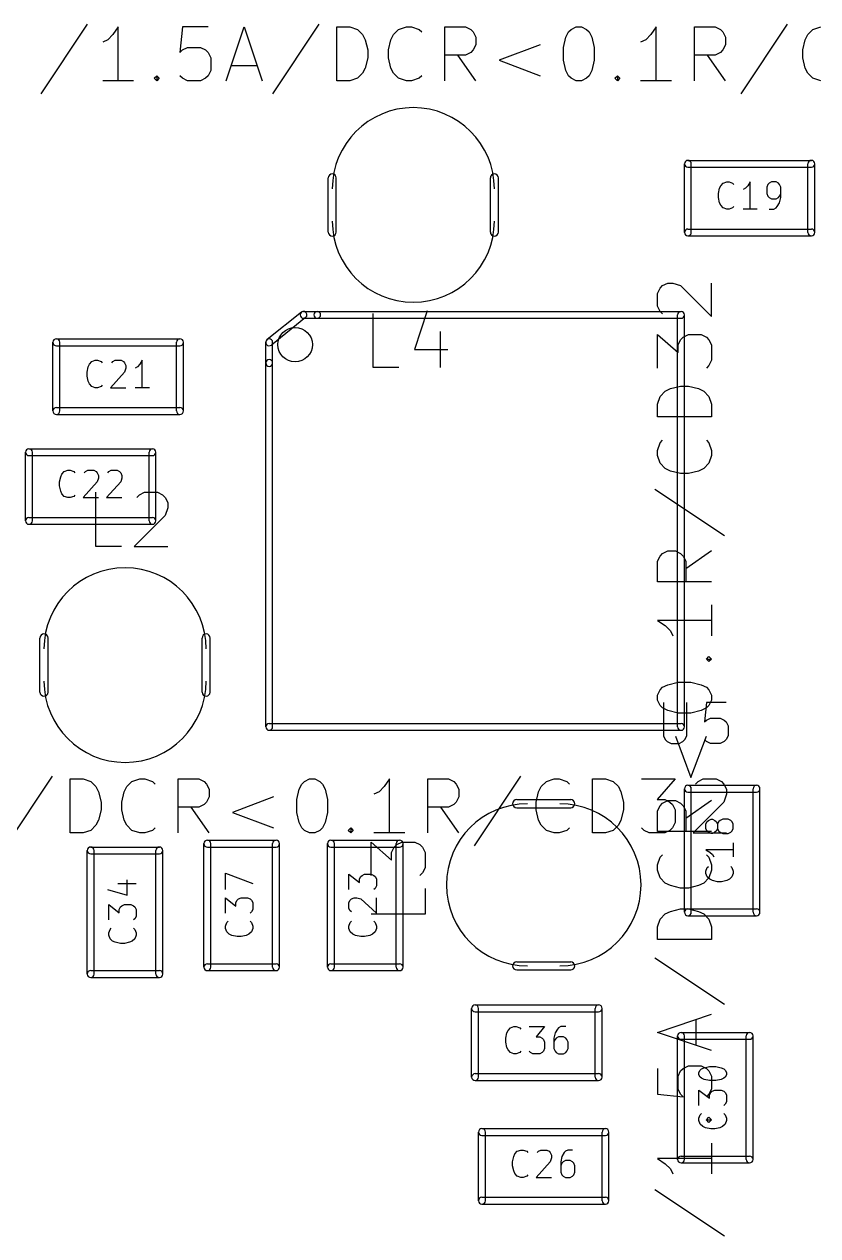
# Model space of a CAD drawing. Extents: x 51.7 to 137.6, y -122.1 to -55.4.
# Drawn here: x 69.13 to 83.81, y -96.91 to -74.51 of the extents above; entities that cross this region are included whole.
import ezdxf

# ---------------------------------------------------------------- set-up
doc = ezdxf.new("R2010")
doc.units = 0
doc.header["$MEASUREMENT"] = 0
doc.layers.add('BLACK', color=250, linetype='CONTINUOUS')

msp = doc.modelspace()

# ---------------------------------------------------------------- linework, layer by layer
at = {"layer": 'BLACK'}
for p, q in [((70.2937, -74.5081), (69.4365, -75.7939)), ((70.8651, -74.5558), (70.7699, -74.6986)), ((70.8651, -75.5558), (70.8651, -74.5558)), ((72.0556, -74.5558), (72.008, -75.032)), ((72.5318, -74.5558), (72.0556, -74.5558)), ((72.8651, -75.5558), (73.1984, -74.5558)), ((73.1984, -74.5558), (73.5318, -75.5558)), ((74.5794, -74.5081), (73.7222, -75.7939)), ((74.9127, -75.5558), (74.9127, -74.5558)), ((74.9127, -74.5558), (75.1508, -74.5558)), ((75.1508, -74.5558), (75.2937, -74.6034)), ((75.2937, -74.6034), (75.3889, -74.6986)), ((75.9603, -74.6986), (76.0556, -74.6034)), ((76.0556, -74.6034), (76.1984, -74.5558)), ((76.1984, -74.5558), (76.2937, -74.5558)), ((76.2937, -74.5558), (76.4365, -74.6034)), ((76.4365, -74.6034), (76.4841, -74.651)), ((76.9127, -75.5558), (76.9127, -74.5558)), ((76.9127, -74.5558), (77.2937, -74.5558)), ((77.2937, -74.5558), (77.3889, -74.6034)), ((77.3889, -74.6034), (77.4365, -74.651)), ((79.1984, -74.651), (79.246, -74.6034)), ((79.246, -74.6034), (79.3413, -74.5558)), ((79.3413, -74.5558), (79.4365, -74.5558)), ((79.4365, -74.5558), (79.5318, -74.6034)), ((79.5318, -74.6034), (79.5794, -74.651)), ((80.8175, -74.5558), (80.7222, -74.6986)), ((80.8175, -75.5558), (80.8175, -74.5558)), ((81.5318, -75.5558), (81.5318, -74.5558)), ((81.5318, -74.5558), (81.9127, -74.5558)), ((81.9127, -74.5558), (82.008, -74.6034)), ((82.008, -74.6034), (82.0556, -74.651)), ((83.246, -74.5081), (82.3889, -75.7939)), ((83.627, -74.6986), (83.7222, -74.6034)), ((83.7222, -74.6034), (83.8651, -74.5558)), ((70.6746, -74.7939), (70.5794, -74.8415)), ((70.7699, -74.6986), (70.6746, -74.7939)), ((75.3889, -74.6986), (75.4365, -74.7939)), ((75.4365, -74.7939), (75.4841, -74.9843)), ((75.8651, -74.9843), (75.9127, -74.7939)), ((75.9127, -74.7939), (75.9603, -74.6986)), ((77.4365, -74.651), (77.4841, -74.7462)), ((77.4841, -74.7462), (77.4841, -74.8891)), ((79.1032, -74.9367), (79.1508, -74.7462)), ((79.1508, -74.7462), (79.1984, -74.651)), ((79.5794, -74.651), (79.627, -74.7462)), ((79.627, -74.7462), (79.6746, -74.9367)), ((80.627, -74.7939), (80.5318, -74.8415)), ((80.7222, -74.6986), (80.627, -74.7939)), ((82.0556, -74.651), (82.1032, -74.7462)), ((82.1032, -74.7462), (82.1032, -74.8891)), ((83.5318, -74.9843), (83.5794, -74.7939)), ((83.5794, -74.7939), (83.627, -74.6986)), ((72.008, -75.032), (72.0556, -74.9843)), ((72.0556, -74.9843), (72.1508, -74.9367)), ((72.1508, -74.9367), (72.3889, -74.9367)), ((72.3889, -74.9367), (72.4841, -74.9843)), ((72.4841, -74.9843), (72.5318, -75.032)), ((72.5318, -75.032), (72.5794, -75.1272)), ((75.4841, -74.9843), (75.4841, -75.1272)), ((75.8651, -75.1272), (75.8651, -74.9843)), ((77.3889, -75.032), (77.2937, -75.0796)), ((77.4365, -74.9843), (77.3889, -75.032)), ((77.4841, -74.8891), (77.4365, -74.9843)), ((78.6746, -74.8891), (77.9127, -75.1748)), ((79.1032, -75.1748), (79.1032, -74.9367)), ((79.6746, -74.9367), (79.6746, -75.1748)), ((82.008, -75.032), (81.9127, -75.0796)), ((82.0556, -74.9843), (82.008, -75.032)), ((82.1032, -74.8891), (82.0556, -74.9843)), ((83.5318, -75.1272), (83.5318, -74.9843)), ((72.5794, -75.1272), (72.5794, -75.3653)), ((72.9603, -75.27), (73.4365, -75.27)), ((75.4841, -75.1272), (75.4365, -75.3177)), ((75.9127, -75.3177), (75.8651, -75.1272)), ((77.2937, -75.0796), (76.9127, -75.0796)), ((77.4841, -75.5558), (77.1508, -75.0796)), ((77.9127, -75.1748), (78.6746, -75.4605)), ((79.1508, -75.3653), (79.1032, -75.1748)), ((79.6746, -75.1748), (79.627, -75.3653)), ((81.9127, -75.0796), (81.5318, -75.0796)), ((82.1032, -75.5558), (81.7699, -75.0796)), ((83.5794, -75.3177), (83.5318, -75.1272)), ((71.5318, -75.5081), (71.5794, -75.4605)), ((71.5794, -75.5558), (71.5318, -75.5081)), ((71.5794, -75.4605), (71.627, -75.5081)), ((71.5794, -75.4605), (71.5794, -75.5558)), ((71.627, -75.5081), (71.5794, -75.5558)), ((72.0556, -75.5081), (72.008, -75.4605)), ((72.1508, -75.5558), (72.0556, -75.5081)), ((72.4841, -75.5081), (72.3889, -75.5558)), ((72.5318, -75.4605), (72.4841, -75.5081)), ((72.5794, -75.3653), (72.5318, -75.4605)), ((75.2937, -75.5081), (75.1508, -75.5558)), ((75.3889, -75.4129), (75.2937, -75.5081)), ((75.4365, -75.3177), (75.3889, -75.4129)), ((75.9603, -75.4129), (75.9127, -75.3177)), ((76.0556, -75.5081), (75.9603, -75.4129)), ((76.1984, -75.5558), (76.0556, -75.5081)), ((76.4365, -75.5081), (76.2937, -75.5558)), ((76.4841, -75.4605), (76.4365, -75.5081)), ((79.1984, -75.4605), (79.1508, -75.3653)), ((79.246, -75.5081), (79.1984, -75.4605)), ((79.3413, -75.5558), (79.246, -75.5081)), ((79.5318, -75.5081), (79.4365, -75.5558)), ((79.5794, -75.4605), (79.5318, -75.5081)), ((79.627, -75.3653), (79.5794, -75.4605)), ((80.0556, -75.5081), (80.1032, -75.4605)), ((80.1032, -75.5558), (80.0556, -75.5081)), ((80.1032, -75.4605), (80.1508, -75.5081)), ((80.1032, -75.4605), (80.1032, -75.5558)), ((80.1508, -75.5081), (80.1032, -75.5558)), ((83.627, -75.4129), (83.5794, -75.3177)), ((83.7222, -75.5081), (83.627, -75.4129)), ((83.8651, -75.5558), (83.7222, -75.5081)), ((71.1508, -75.5558), (70.5794, -75.5558)), ((72.3889, -75.5558), (72.1508, -75.5558)), ((75.1508, -75.5558), (74.9127, -75.5558)), ((76.2937, -75.5558), (76.1984, -75.5558)), ((79.4365, -75.5558), (79.3413, -75.5558)), ((81.1032, -75.5558), (80.5318, -75.5558)), ((81.407, -77.0255), (83.693, -77.0255)), ((81.3435, -78.359), (81.3435, -77.089)), ((81.407, -77.1525), (83.693, -77.1525)), ((81.4705, -78.359), (81.4705, -77.089)), ((83.6295, -78.359), (83.6295, -77.089)), ((83.7565, -78.359), (83.7565, -77.089)), ((74.752, -78.351), (74.752, -77.351)), ((74.902, -78.351), (74.902, -77.351)), ((77.752, -78.351), (77.752, -77.351)), ((77.902, -78.351), (77.902, -77.351)), ((81.9948, -77.5426), (82.0166, -77.4942)), ((82.0166, -77.4942), (82.0601, -77.4458)), ((82.0601, -77.4458), (82.1255, -77.4216)), ((82.1255, -77.4216), (82.169, -77.4216)), ((82.169, -77.4216), (82.2343, -77.4458)), ((82.2343, -77.4458), (82.2561, -77.47)), ((82.5173, -77.4942), (82.4738, -77.5426)), ((82.5609, -77.4216), (82.5173, -77.4942)), ((82.5609, -77.9296), (82.5609, -77.4216)), ((82.8875, -77.47), (82.8657, -77.5184)), ((82.8657, -77.5184), (82.8657, -77.6393)), ((82.9092, -77.4458), (82.8875, -77.47)), ((82.9528, -77.4216), (82.9092, -77.4458)), ((83.0399, -77.4216), (82.9528, -77.4216)), ((83.0834, -77.4458), (83.0399, -77.4216)), ((83.1052, -77.47), (83.0834, -77.4458)), ((83.1269, -77.5184), (83.1052, -77.47)), ((83.1269, -77.7119), (83.1269, -77.5184)), ((81.9731, -77.6393), (81.9948, -77.5426)), ((81.9731, -77.7119), (81.9731, -77.6393)), ((81.9948, -77.8087), (81.9731, -77.7119)), ((82.4738, -77.5426), (82.4303, -77.5668)), ((82.8657, -77.6393), (82.8875, -77.6877)), ((82.8875, -77.6877), (82.9092, -77.7119)), ((82.9092, -77.7119), (82.9528, -77.7361)), ((82.9528, -77.7361), (83.0399, -77.7361)), ((83.0399, -77.7361), (83.0834, -77.7119)), ((83.0834, -77.7119), (83.1052, -77.6877)), ((83.1052, -77.6877), (83.1269, -77.6393)), ((83.1052, -77.8087), (83.1269, -77.7119)), ((82.0166, -77.857), (81.9948, -77.8087)), ((82.0601, -77.9054), (82.0166, -77.857)), ((82.1255, -77.9296), (82.0601, -77.9054)), ((82.169, -77.9296), (82.1255, -77.9296)), ((82.2343, -77.9054), (82.169, -77.9296)), ((82.2561, -77.8812), (82.2343, -77.9054)), ((82.6915, -77.9296), (82.4303, -77.9296)), ((82.9092, -77.9296), (82.9963, -77.9296)), ((82.9963, -77.9296), (83.0399, -77.9054)), ((83.0399, -77.9054), (83.0616, -77.8812)), ((83.0616, -77.8812), (83.1052, -77.8087)), ((81.407, -78.2955), (83.693, -78.2955)), ((81.407, -78.4225), (83.693, -78.4225)), ((80.94, -79.343), (81.0352, -79.2954)), ((81.0352, -79.2954), (81.1305, -79.2954)), ((81.1305, -79.2954), (81.2733, -79.343)), ((81.8448, -79.9145), (81.8448, -79.2954)), ((80.8448, -79.4859), (80.8924, -79.3907)), ((80.8448, -79.724), (80.8448, -79.4859)), ((80.8924, -79.3907), (80.94, -79.343)), ((81.2733, -79.343), (81.8448, -79.9145)), ((80.8924, -79.8192), (80.8448, -79.724)), ((74.2551, -79.8332), (73.6205, -80.3417)), ((74.3345, -79.9323), (73.6999, -80.4408)), ((74.295, -79.8195), (74.549, -79.8195)), ((74.295, -79.9465), (74.549, -79.9465)), ((74.549, -79.8195), (81.28, -79.8195)), ((74.549, -79.9465), (81.28, -79.9465)), ((75.5841, -80.8558), (75.5841, -79.8558)), ((76.5841, -79.8081), (76.346, -80.5224)), ((80.94, -79.8669), (80.8924, -79.8192)), ((81.2165, -87.503), (81.2165, -79.883)), ((81.3435, -87.503), (81.3435, -79.883)), ((76.8222, -80.1891), (76.8222, -80.8558)), ((69.6595, -81.661), (69.6595, -80.391)), ((69.723, -80.3275), (72.009, -80.3275)), ((69.7865, -81.661), (69.7865, -80.391)), ((71.9455, -81.661), (71.9455, -80.391)), ((72.0725, -81.661), (72.0725, -80.391)), ((73.5965, -80.772), (73.5965, -80.391)), ((73.7235, -80.772), (73.7235, -80.391)), ((80.8448, -80.8669), (80.8448, -80.2478)), ((80.8448, -80.2478), (81.2257, -80.5811)), ((81.2257, -80.4383), (81.2733, -80.343)), ((81.2257, -80.5811), (81.2257, -80.4383)), ((81.2733, -80.343), (81.321, -80.2954)), ((81.321, -80.2954), (81.4162, -80.2478)), ((81.4162, -80.2478), (81.6543, -80.2478)), ((81.6543, -80.2478), (81.7495, -80.2954)), ((81.7495, -80.2954), (81.7971, -80.343)), ((81.7971, -80.343), (81.8448, -80.4383)), ((81.8448, -80.4383), (81.8448, -80.724)), ((69.723, -80.4545), (72.009, -80.4545)), ((76.346, -80.5224), (76.9651, -80.5224)), ((70.2891, -80.9413), (70.3108, -80.8446)), ((70.3108, -80.8446), (70.3326, -80.7962)), ((70.3326, -80.7962), (70.3761, -80.7478)), ((70.3761, -80.7478), (70.4415, -80.7236)), ((70.4415, -80.7236), (70.485, -80.7236)), ((70.485, -80.7236), (70.5503, -80.7478)), ((70.5503, -80.7478), (70.5721, -80.772)), ((70.7463, -80.772), (70.768, -80.7478)), ((70.768, -80.7478), (70.8116, -80.7236)), ((70.8116, -80.7236), (70.9204, -80.7236)), ((70.9204, -80.7236), (70.964, -80.7478)), ((70.964, -80.7478), (70.9857, -80.772)), ((70.9857, -80.772), (71.0075, -80.8204)), ((71.0075, -80.8688), (70.9857, -80.9413)), ((71.0075, -80.8204), (71.0075, -80.8688)), ((71.2252, -80.8446), (71.1817, -80.8688)), ((71.2688, -80.7962), (71.2252, -80.8446)), ((71.3123, -80.7236), (71.2688, -80.7962)), ((71.3123, -81.2316), (71.3123, -80.7236)), ((73.5965, -87.503), (73.5965, -80.772)), ((73.7235, -87.503), (73.7235, -80.772)), ((76.0603, -80.8558), (75.5841, -80.8558)), ((81.7971, -80.8192), (81.7495, -80.8669)), ((81.8448, -80.724), (81.7971, -80.8192)), ((70.2891, -81.0139), (70.2891, -80.9413)), ((70.3108, -81.1107), (70.2891, -81.0139)), ((70.3326, -81.159), (70.3108, -81.1107)), ((70.9857, -80.9413), (70.7245, -81.2316)), ((70.3761, -81.2074), (70.3326, -81.159)), ((70.4415, -81.2316), (70.3761, -81.2074)), ((70.485, -81.2316), (70.4415, -81.2316)), ((70.5503, -81.2074), (70.485, -81.2316)), ((70.5721, -81.1832), (70.5503, -81.2074)), ((70.7245, -81.2316), (71.0075, -81.2316)), ((71.4429, -81.2316), (71.1817, -81.2316)), ((80.8924, -81.3907), (80.9876, -81.2954)), ((80.9876, -81.2954), (81.0829, -81.2478)), ((81.0829, -81.2478), (81.2733, -81.2002)), ((81.2733, -81.2002), (81.4162, -81.2002)), ((81.4162, -81.2002), (81.6067, -81.2478)), ((81.6067, -81.2478), (81.7019, -81.2954)), ((81.7019, -81.2954), (81.7971, -81.3907)), ((80.8448, -81.5335), (80.8924, -81.3907)), ((80.8448, -81.7716), (80.8448, -81.5335)), ((81.7971, -81.3907), (81.8448, -81.5335)), ((81.8448, -81.5335), (81.8448, -81.7716)), ((69.723, -81.5975), (72.009, -81.5975)), ((69.723, -81.7245), (72.009, -81.7245)), ((81.8448, -81.7716), (80.8448, -81.7716)), ((80.8924, -82.2478), (80.94, -82.2002)), ((81.7495, -82.2002), (81.7971, -82.2478)), ((69.1515, -83.693), (69.1515, -82.423)), ((69.215, -82.3595), (71.501, -82.3595)), ((69.2785, -83.693), (69.2785, -82.423)), ((71.4375, -83.693), (71.4375, -82.423)), ((71.5645, -83.693), (71.5645, -82.423)), ((80.8448, -82.3907), (80.8924, -82.2478)), ((80.8448, -82.4859), (80.8448, -82.3907)), ((81.7971, -82.2478), (81.8448, -82.3907)), ((81.8448, -82.3907), (81.8448, -82.4859)), ((69.215, -82.4865), (71.501, -82.4865)), ((80.8924, -82.6288), (80.8448, -82.4859)), ((80.9876, -82.724), (80.8924, -82.6288)), ((81.7971, -82.6288), (81.7019, -82.724)), ((81.8448, -82.4859), (81.7971, -82.6288)), ((69.7811, -82.9733), (69.8028, -82.8766)), ((69.8028, -82.8766), (69.8246, -82.8282)), ((69.8246, -82.8282), (69.8681, -82.7798)), ((69.8681, -82.7798), (69.9335, -82.7556)), ((69.9335, -82.7556), (69.977, -82.7556)), ((69.977, -82.7556), (70.0423, -82.7798)), ((70.0423, -82.7798), (70.0641, -82.804)), ((70.2383, -82.804), (70.26, -82.7798)), ((70.26, -82.7798), (70.3036, -82.7556)), ((70.3036, -82.7556), (70.4124, -82.7556)), ((70.4124, -82.7556), (70.456, -82.7798)), ((70.456, -82.7798), (70.4777, -82.804)), ((70.4777, -82.804), (70.4995, -82.8524)), ((70.4995, -82.9008), (70.4777, -82.9733)), ((70.4995, -82.8524), (70.4995, -82.9008)), ((70.6737, -82.804), (70.6955, -82.7798)), ((70.6955, -82.7798), (70.739, -82.7556)), ((70.739, -82.7556), (70.8479, -82.7556)), ((70.8479, -82.7556), (70.8914, -82.7798)), ((70.8914, -82.7798), (70.9132, -82.804)), ((70.9132, -82.804), (70.9349, -82.8524)), ((70.9349, -82.9008), (70.9132, -82.9733)), ((70.9349, -82.8524), (70.9349, -82.9008)), ((81.0829, -82.7716), (80.9876, -82.724)), ((81.2733, -82.8192), (81.0829, -82.7716)), ((81.4162, -82.8192), (81.2733, -82.8192)), ((81.6067, -82.7716), (81.4162, -82.8192)), ((81.7019, -82.724), (81.6067, -82.7716)), ((69.7811, -83.0459), (69.7811, -82.9733)), ((69.8028, -83.1427), (69.7811, -83.0459)), ((70.4777, -82.9733), (70.2165, -83.2636)), ((70.9132, -82.9733), (70.6519, -83.2636)), ((80.7971, -83.105), (82.0829, -83.9621)), ((69.8246, -83.191), (69.8028, -83.1427)), ((69.8681, -83.2394), (69.8246, -83.191)), ((69.9335, -83.2636), (69.8681, -83.2394)), ((69.977, -83.2636), (69.9335, -83.2636)), ((70.0423, -83.2394), (69.977, -83.2636)), ((70.0641, -83.2152), (70.0423, -83.2394)), ((70.2165, -83.2636), (70.4995, -83.2636)), ((70.4501, -84.1648), (70.4501, -83.1648)), ((70.6519, -83.2636), (70.9349, -83.2636)), ((71.212, -83.26), (71.2597, -83.2124)), ((71.2597, -83.2124), (71.3549, -83.1648)), ((71.3549, -83.1648), (71.593, -83.1648)), ((71.593, -83.1648), (71.6882, -83.2124)), ((71.6882, -83.2124), (71.7359, -83.26)), ((71.7359, -83.26), (71.7835, -83.3552)), ((71.7835, -83.4505), (71.7359, -83.5933)), ((71.7835, -83.3552), (71.7835, -83.4505)), ((69.215, -83.6295), (71.501, -83.6295)), ((69.215, -83.7565), (71.501, -83.7565)), ((71.7359, -83.5933), (71.1644, -84.1648)), ((70.9263, -84.1648), (70.4501, -84.1648)), ((71.1644, -84.1648), (71.7835, -84.1648)), ((80.94, -84.2954), (81.0352, -84.2478)), ((81.0352, -84.2478), (81.1781, -84.2478)), ((81.1781, -84.2478), (81.2733, -84.2954)), ((81.8448, -84.2478), (81.3686, -84.5811)), ((80.8448, -84.4383), (80.8924, -84.343)), ((80.8448, -84.8192), (80.8448, -84.4383)), ((80.8924, -84.343), (80.94, -84.2954)), ((81.2733, -84.2954), (81.321, -84.343)), ((81.321, -84.343), (81.3686, -84.4383)), ((81.3686, -84.4383), (81.3686, -84.8192)), ((81.8448, -84.8192), (80.8448, -84.8192)), ((81.8448, -85.2478), (81.8448, -85.8192)), ((81.8448, -85.5335), (80.8448, -85.5335)), ((80.8448, -85.5335), (80.9876, -85.6288)), ((80.9876, -85.6288), (81.0829, -85.724)), ((81.0829, -85.724), (81.1305, -85.8192)), ((69.418, -86.86), (69.418, -85.86)), ((69.568, -86.86), (69.568, -85.86)), ((72.418, -86.86), (72.418, -85.86)), ((72.568, -86.86), (72.568, -85.86)), ((81.7495, -86.2478), (81.7971, -86.2002)), ((81.7971, -86.2954), (81.7495, -86.2478)), ((81.7495, -86.2478), (81.8448, -86.2478)), ((81.7971, -86.2002), (81.8448, -86.2478)), ((81.8448, -86.2478), (81.7971, -86.2954)), ((81.0352, -86.724), (81.2257, -86.6764)), ((81.2257, -86.6764), (81.4638, -86.6764)), ((81.4638, -86.6764), (81.6543, -86.724)), ((80.8448, -86.9145), (80.8924, -86.8192)), ((80.8448, -87.0097), (80.8448, -86.9145)), ((80.8924, -86.8192), (80.94, -86.7716)), ((80.94, -86.7716), (81.0352, -86.724)), ((81.6543, -86.724), (81.7495, -86.7716)), ((81.7495, -86.7716), (81.7971, -86.8192)), ((81.7971, -86.8192), (81.8448, -86.9145)), ((81.8448, -86.9145), (81.8448, -87.0097)), ((80.8924, -87.105), (80.8448, -87.0097)), ((80.94, -87.1526), (80.8924, -87.105)), ((81.0352, -87.2002), (80.94, -87.1526)), ((80.9534, -87.0494), (80.9534, -87.6663)), ((81.3889, -87.6663), (81.3889, -87.0494)), ((81.7495, -87.1526), (81.6543, -87.2002)), ((81.7517, -87.0494), (81.7154, -87.4123)), ((81.7971, -87.105), (81.7495, -87.1526)), ((82.1146, -87.0494), (81.7517, -87.0494)), ((81.8448, -87.0097), (81.7971, -87.105)), ((81.2257, -87.2478), (81.0352, -87.2002)), ((81.4638, -87.2478), (81.2257, -87.2478)), ((81.6543, -87.2002), (81.4638, -87.2478)), ((81.7154, -87.4123), (81.7517, -87.376)), ((81.7517, -87.376), (81.8243, -87.3397)), ((81.8243, -87.3397), (82.0057, -87.3397)), ((82.0057, -87.3397), (82.0783, -87.376)), ((82.0783, -87.376), (82.1146, -87.4123)), ((73.66, -87.4395), (81.28, -87.4395)), ((73.66, -87.5665), (81.28, -87.5665)), ((82.1146, -87.4123), (82.1509, -87.4849)), ((82.1509, -87.4849), (82.1509, -87.6663)), ((80.9534, -87.6663), (80.9897, -87.7389)), ((80.9897, -87.7389), (81.026, -87.7751)), ((81.026, -87.7751), (81.0986, -87.8114)), ((81.0986, -87.8114), (81.2437, -87.8114)), ((81.1781, -87.6764), (81.4638, -88.4383)), ((81.2437, -87.8114), (81.3163, -87.7751)), ((81.3163, -87.7751), (81.3526, -87.7389)), ((81.3526, -87.7389), (81.3889, -87.6663)), ((81.4638, -88.4383), (81.7495, -87.6764)), ((81.7517, -87.7751), (81.7154, -87.7389)), ((81.8243, -87.8114), (81.7517, -87.7751)), ((82.0057, -87.8114), (81.8243, -87.8114)), ((82.0783, -87.7751), (82.0057, -87.8114)), ((82.1146, -87.7389), (82.0783, -87.7751)), ((82.1509, -87.6663), (82.1146, -87.7389)), ((69.6454, -88.4171), (68.7882, -89.7029)), ((69.9787, -89.4648), (69.9787, -88.4648)), ((69.9787, -88.4648), (70.2168, -88.4648)), ((70.2168, -88.4648), (70.3597, -88.5124)), ((71.1216, -88.5124), (71.2644, -88.4648)), ((71.2644, -88.4648), (71.3597, -88.4648)), ((71.3597, -88.4648), (71.5025, -88.5124)), ((71.9787, -89.4648), (71.9787, -88.4648)), ((71.9787, -88.4648), (72.3597, -88.4648)), ((72.3597, -88.4648), (72.4549, -88.5124)), ((74.312, -88.5124), (74.4073, -88.4648)), ((74.4073, -88.4648), (74.5025, -88.4648)), ((74.5025, -88.4648), (74.5978, -88.5124)), ((75.8835, -88.4648), (75.7882, -88.6076)), ((75.8835, -89.4648), (75.8835, -88.4648)), ((76.5978, -89.4648), (76.5978, -88.4648)), ((76.5978, -88.4648), (76.9787, -88.4648)), ((76.9787, -88.4648), (77.074, -88.5124)), ((78.312, -88.4171), (77.4549, -89.7029)), ((78.7882, -88.5124), (78.9311, -88.4648)), ((78.9311, -88.4648), (79.0263, -88.4648)), ((79.0263, -88.4648), (79.1692, -88.5124)), ((79.6454, -89.4648), (79.6454, -88.4648)), ((79.6454, -88.4648), (79.8835, -88.4648)), ((79.8835, -88.4648), (80.0263, -88.5124)), ((80.5501, -88.4648), (81.1692, -88.4648)), ((81.1692, -88.4648), (80.8359, -88.8457)), ((81.5978, -88.5124), (81.693, -88.4648)), ((81.693, -88.4648), (81.9311, -88.4648)), ((81.9311, -88.4648), (82.0263, -88.5124)), ((70.3597, -88.5124), (70.4549, -88.6076)), ((70.4549, -88.6076), (70.5025, -88.7029)), ((70.5025, -88.7029), (70.5501, -88.8933)), ((70.9311, -88.8933), (70.9787, -88.7029)), ((70.9787, -88.7029), (71.0263, -88.6076)), ((71.0263, -88.6076), (71.1216, -88.5124)), ((71.5025, -88.5124), (71.5501, -88.56)), ((72.4549, -88.5124), (72.5025, -88.56)), ((72.5025, -88.56), (72.5501, -88.6552)), ((72.5501, -88.6552), (72.5501, -88.7981)), ((74.1692, -88.8457), (74.2168, -88.6552)), ((74.2168, -88.6552), (74.2644, -88.56)), ((74.2644, -88.56), (74.312, -88.5124)), ((74.5978, -88.5124), (74.6454, -88.56)), ((74.6454, -88.56), (74.693, -88.6552)), ((74.693, -88.6552), (74.7406, -88.8457)), ((75.693, -88.7029), (75.5978, -88.7505)), ((75.7882, -88.6076), (75.693, -88.7029)), ((77.074, -88.5124), (77.1216, -88.56)), ((77.1216, -88.56), (77.1692, -88.6552)), ((77.1692, -88.6552), (77.1692, -88.7981)), ((78.5978, -88.8933), (78.6454, -88.7029)), ((78.6454, -88.7029), (78.693, -88.6076)), ((78.693, -88.6076), (78.7882, -88.5124)), ((79.1692, -88.5124), (79.2168, -88.56)), ((80.0263, -88.5124), (80.1216, -88.6076)), ((80.1216, -88.6076), (80.1692, -88.7029)), ((80.1692, -88.7029), (80.2168, -88.8933)), ((81.3435, -90.932), (81.3435, -88.646)), ((81.407, -88.5825), (82.677, -88.5825)), ((81.407, -88.7095), (82.677, -88.7095)), ((81.4705, -90.932), (81.4705, -88.646)), ((81.5501, -88.56), (81.5978, -88.5124)), ((82.0263, -88.5124), (82.074, -88.56)), ((82.074, -88.56), (82.1216, -88.6552)), ((82.1216, -88.6552), (82.1216, -88.7505)), ((82.6135, -90.932), (82.6135, -88.646)), ((82.7405, -90.932), (82.7405, -88.646)), ((70.5501, -88.8933), (70.5501, -89.0362)), ((70.9311, -89.0362), (70.9311, -88.8933)), ((72.4549, -88.941), (72.3597, -88.9886)), ((72.5025, -88.8933), (72.4549, -88.941)), ((72.5501, -88.7981), (72.5025, -88.8933)), ((73.7406, -88.7981), (72.9787, -89.0838)), ((74.1692, -89.0838), (74.1692, -88.8457)), ((74.7406, -88.8457), (74.7406, -89.0838)), ((77.074, -88.941), (76.9787, -88.9886)), ((77.1216, -88.8933), (77.074, -88.941)), ((77.1692, -88.7981), (77.1216, -88.8933)), ((78.24, -88.849), (79.24, -88.849)), ((78.5978, -89.0362), (78.5978, -88.8933)), ((80.2168, -88.8933), (80.2168, -89.0362)), ((80.8359, -88.8457), (80.9787, -88.8457)), ((80.8924, -88.9621), (80.94, -88.9145)), ((80.94, -88.9145), (81.0352, -88.8669)), ((80.9787, -88.8457), (81.074, -88.8933)), ((81.0352, -88.8669), (81.1781, -88.8669)), ((81.074, -88.8933), (81.1216, -88.941)), ((81.1216, -88.941), (81.1692, -89.0362)), ((81.1781, -88.8669), (81.2733, -88.9145)), ((81.2733, -88.9145), (81.321, -88.9621)), ((81.8448, -88.8669), (81.3686, -89.2002)), ((82.074, -88.8933), (81.5025, -89.4648)), ((82.1216, -88.7505), (82.074, -88.8933)), ((70.5501, -89.0362), (70.5025, -89.2267)), ((70.9787, -89.2267), (70.9311, -89.0362)), ((72.3597, -88.9886), (71.9787, -88.9886)), ((72.5501, -89.4648), (72.2168, -88.9886)), ((72.9787, -89.0838), (73.7406, -89.3695)), ((74.2168, -89.2743), (74.1692, -89.0838)), ((74.7406, -89.0838), (74.693, -89.2743)), ((76.9787, -88.9886), (76.5978, -88.9886)), ((77.1692, -89.4648), (76.8359, -88.9886)), ((78.24, -88.999), (79.24, -88.999)), ((78.6454, -89.2267), (78.5978, -89.0362)), ((80.2168, -89.0362), (80.1692, -89.2267)), ((80.8448, -89.0573), (80.8924, -88.9621)), ((80.8448, -89.4383), (80.8448, -89.0573)), ((81.1692, -89.0362), (81.1692, -89.2743)), ((81.321, -88.9621), (81.3686, -89.0573)), ((81.3686, -89.0573), (81.3686, -89.4383)), ((70.4549, -89.3219), (70.3597, -89.4171)), ((70.5025, -89.2267), (70.4549, -89.3219)), ((71.0263, -89.3219), (70.9787, -89.2267)), ((71.1216, -89.4171), (71.0263, -89.3219)), ((71.5501, -89.3695), (71.5025, -89.4171)), ((74.2644, -89.3695), (74.2168, -89.2743)), ((74.312, -89.4171), (74.2644, -89.3695)), ((74.6454, -89.3695), (74.5978, -89.4171)), ((74.693, -89.2743), (74.6454, -89.3695)), ((75.1216, -89.4171), (75.1692, -89.3695)), ((75.1692, -89.3695), (75.2168, -89.4171)), ((75.1692, -89.3695), (75.1692, -89.4648)), ((78.693, -89.3219), (78.6454, -89.2267)), ((78.7882, -89.4171), (78.693, -89.3219)), ((79.2168, -89.3695), (79.1692, -89.4171)), ((80.1216, -89.3219), (80.0263, -89.4171)), ((80.1692, -89.2267), (80.1216, -89.3219)), ((80.5978, -89.4171), (80.5501, -89.3695)), ((81.1216, -89.3695), (81.074, -89.4171)), ((81.1692, -89.2743), (81.1216, -89.3695)), ((81.7396, -89.2991), (81.7638, -89.2556)), ((81.7396, -89.3862), (81.7396, -89.2991)), ((81.7638, -89.4298), (81.7396, -89.3862)), ((81.7638, -89.2556), (81.788, -89.2338)), ((81.788, -89.2338), (81.8364, -89.2121)), ((81.8364, -89.2121), (81.8606, -89.2121)), ((81.8606, -89.2121), (81.909, -89.2338)), ((81.909, -89.2338), (81.9331, -89.2556)), ((81.9331, -89.2556), (81.9573, -89.2991)), ((81.9573, -89.3862), (81.9331, -89.4298)), ((81.9815, -89.2556), (81.9573, -89.2991)), ((81.9573, -89.2991), (81.9573, -89.3862)), ((81.9573, -89.3862), (81.9815, -89.4298)), ((82.0057, -89.2338), (81.9815, -89.2556)), ((82.0541, -89.2121), (82.0057, -89.2338)), ((82.1509, -89.2121), (82.0541, -89.2121)), ((82.1992, -89.2338), (82.1509, -89.2121)), ((82.2234, -89.2556), (82.1992, -89.2338)), ((82.2476, -89.2991), (82.2234, -89.2556)), ((82.2234, -89.4298), (82.2476, -89.3862)), ((82.2476, -89.3862), (82.2476, -89.2991)), ((70.2168, -89.4648), (69.9787, -89.4648)), ((70.3597, -89.4171), (70.2168, -89.4648)), ((71.2644, -89.4648), (71.1216, -89.4171)), ((71.3597, -89.4648), (71.2644, -89.4648)), ((71.5025, -89.4171), (71.3597, -89.4648)), ((72.517, -89.5985), (73.787, -89.5985)), ((74.4073, -89.4648), (74.312, -89.4171)), ((74.5025, -89.4648), (74.4073, -89.4648)), ((74.5978, -89.4171), (74.5025, -89.4648)), ((74.803, -89.5985), (76.073, -89.5985)), ((75.1692, -89.4648), (75.1216, -89.4171)), ((75.2168, -89.4171), (75.1692, -89.4648)), ((76.1692, -89.4648), (75.5978, -89.4648)), ((78.9311, -89.4648), (78.7882, -89.4171)), ((79.0263, -89.4648), (78.9311, -89.4648)), ((79.1692, -89.4171), (79.0263, -89.4648)), ((79.8835, -89.4648), (79.6454, -89.4648)), ((80.0263, -89.4171), (79.8835, -89.4648)), ((80.693, -89.4648), (80.5978, -89.4171)), ((80.9787, -89.4648), (80.693, -89.4648)), ((81.8448, -89.4383), (80.8448, -89.4383)), ((81.074, -89.4171), (80.9787, -89.4648)), ((81.5025, -89.4648), (82.1216, -89.4648)), ((81.788, -89.4515), (81.7638, -89.4298)), ((81.8364, -89.4733), (81.788, -89.4515)), ((81.8606, -89.4733), (81.8364, -89.4733)), ((81.909, -89.4515), (81.8606, -89.4733)), ((81.9331, -89.4298), (81.909, -89.4515)), ((81.9815, -89.4298), (82.0057, -89.4515)), ((82.0057, -89.4515), (82.0541, -89.4733)), ((82.0541, -89.4733), (82.1509, -89.4733)), ((82.1509, -89.4733), (82.1992, -89.4515)), ((82.1992, -89.4515), (82.2234, -89.4298)), ((70.2945, -92.075), (70.2945, -89.789)), ((70.358, -89.7255), (71.628, -89.7255)), ((70.4215, -92.075), (70.4215, -89.789)), ((71.5645, -92.075), (71.5645, -89.789)), ((71.6915, -92.075), (71.6915, -89.789)), ((72.4535, -91.948), (72.4535, -89.662)), ((72.517, -89.7255), (73.787, -89.7255)), ((72.5805, -91.948), (72.5805, -89.662)), ((73.7235, -91.948), (73.7235, -89.662)), ((73.8505, -91.948), (73.8505, -89.662)), ((74.7395, -91.948), (74.7395, -89.662)), ((74.803, -89.7255), (76.073, -89.7255)), ((74.8665, -91.948), (74.8665, -89.662)), ((75.5448, -90.2526), (75.5448, -89.6335)), ((75.5448, -89.6335), (75.9257, -89.9669)), ((75.9257, -89.824), (75.9733, -89.7288)), ((75.9257, -89.9669), (75.9257, -89.824)), ((75.9733, -89.7288), (76.021, -89.6811)), ((76.0095, -91.948), (76.0095, -89.662)), ((76.021, -89.6811), (76.1162, -89.6335)), ((76.1162, -89.6335), (76.3543, -89.6335)), ((76.1365, -91.948), (76.1365, -89.662)), ((76.3543, -89.6335), (76.4495, -89.6811)), ((76.4495, -89.6811), (76.4971, -89.7288)), ((76.4971, -89.7288), (76.5448, -89.824)), ((76.5448, -89.824), (76.5448, -90.1097)), ((82.2476, -89.7781), (81.7396, -89.7781)), ((81.7396, -89.7781), (81.8122, -89.8217)), ((81.8122, -89.8217), (81.8606, -89.8652)), ((82.2476, -89.6475), (82.2476, -89.9087)), ((70.358, -89.8525), (71.628, -89.8525)), ((80.8448, -90.0573), (80.8924, -89.9145)), ((80.8448, -90.1526), (80.8448, -90.0573)), ((80.8924, -89.9145), (80.94, -89.8669)), ((81.7495, -89.8669), (81.7971, -89.9145)), ((81.7971, -89.9145), (81.8448, -90.0573)), ((81.8448, -90.0573), (81.8448, -90.1526)), ((81.8606, -89.8652), (81.8848, -89.9087)), ((72.8496, -90.5111), (72.8496, -90.2063)), ((72.8496, -90.2063), (73.3576, -90.4022)), ((75.1356, -90.5111), (75.1356, -90.2281)), ((75.1356, -90.2281), (75.3291, -90.3805)), ((75.3291, -90.3151), (75.3533, -90.2716)), ((75.3533, -90.2716), (75.3775, -90.2498)), ((75.3775, -90.2498), (75.4259, -90.2281)), ((75.4259, -90.2281), (75.5469, -90.2281)), ((75.5469, -90.2281), (75.5952, -90.2498)), ((75.5952, -90.2498), (75.6194, -90.2716)), ((75.6194, -90.2716), (75.6436, -90.3151)), ((76.4971, -90.205), (76.4495, -90.2526)), ((76.5448, -90.1097), (76.4971, -90.205)), ((80.8924, -90.2954), (80.8448, -90.1526)), ((80.9876, -90.3907), (80.8924, -90.2954)), ((81.7971, -90.2954), (81.7019, -90.3907)), ((81.7396, -90.17), (81.7638, -90.1047)), ((81.7396, -90.2135), (81.7396, -90.17)), ((81.7638, -90.2789), (81.7396, -90.2135)), ((81.7638, -90.1047), (81.788, -90.0829)), ((81.8122, -90.3224), (81.7638, -90.2789)), ((81.8448, -90.1526), (81.7971, -90.2954)), ((82.2234, -90.2789), (82.175, -90.3224)), ((82.1992, -90.0829), (82.2234, -90.1047)), ((82.2234, -90.1047), (82.2476, -90.17)), ((82.2476, -90.2135), (82.2234, -90.2789)), ((82.2476, -90.17), (82.2476, -90.2135)), ((70.6664, -90.5075), (71.0293, -90.6163)), ((70.86, -90.3986), (71.1986, -90.3986)), ((71.0293, -90.6163), (71.0293, -90.3333)), ((75.3291, -90.3805), (75.3291, -90.3151)), ((75.6194, -90.4893), (75.5952, -90.5111)), ((75.6436, -90.4458), (75.6194, -90.4893)), ((75.6436, -90.3151), (75.6436, -90.4458)), ((76.5448, -90.4907), (76.5448, -90.9669)), ((81.0829, -90.4383), (80.9876, -90.3907)), ((81.2733, -90.4859), (81.0829, -90.4383)), ((81.4162, -90.4859), (81.2733, -90.4859)), ((81.6067, -90.4383), (81.4162, -90.4859)), ((81.7019, -90.3907), (81.6067, -90.4383)), ((81.8606, -90.3442), (81.8122, -90.3224)), ((81.9573, -90.3659), (81.8606, -90.3442)), ((82.0299, -90.3659), (81.9573, -90.3659)), ((82.1267, -90.3442), (82.0299, -90.3659)), ((82.175, -90.3224), (82.1267, -90.3442)), ((72.8496, -90.9465), (72.8496, -90.6635)), ((72.8496, -90.6635), (73.0431, -90.8159)), ((73.0431, -90.7506), (73.0673, -90.707)), ((73.0673, -90.707), (73.0915, -90.6853)), ((73.0915, -90.6853), (73.1399, -90.6635)), ((73.1399, -90.6635), (73.2609, -90.6635)), ((73.2609, -90.6635), (73.3092, -90.6853)), ((73.3092, -90.6853), (73.3334, -90.707)), ((73.3334, -90.707), (73.3576, -90.7506)), ((75.1356, -90.7506), (75.1598, -90.707)), ((75.1598, -90.707), (75.184, -90.6853)), ((75.184, -90.6853), (75.2324, -90.6635)), ((75.2324, -90.6635), (75.2808, -90.6635)), ((75.2808, -90.6635), (75.3533, -90.6853)), ((75.3533, -90.6853), (75.6436, -90.9465)), ((75.6436, -90.9465), (75.6436, -90.6635)), ((70.6906, -91.0735), (70.6906, -90.7905)), ((70.6906, -90.7905), (70.8841, -90.9429)), ((70.8841, -90.8776), (70.9083, -90.834)), ((70.8841, -90.9429), (70.8841, -90.8776)), ((70.9083, -90.834), (70.9325, -90.8123)), ((70.9325, -90.8123), (70.9809, -90.7905)), ((70.9809, -90.7905), (71.1019, -90.7905)), ((71.1019, -90.7905), (71.1502, -90.8123)), ((71.1502, -90.8123), (71.1744, -90.834)), ((71.1744, -90.834), (71.1986, -90.8776)), ((71.1986, -90.8776), (71.1986, -91.0082)), ((73.0431, -90.8159), (73.0431, -90.7506)), ((73.3334, -90.9247), (73.3092, -90.9465)), ((73.3576, -90.8812), (73.3334, -90.9247)), ((73.3576, -90.7506), (73.3576, -90.8812)), ((75.1356, -90.8594), (75.1356, -90.7506)), ((75.1598, -90.903), (75.1356, -90.8594)), ((75.184, -90.9247), (75.1598, -90.903)), ((76.5448, -90.9669), (75.5448, -90.9669)), ((80.8924, -91.0573), (80.9876, -90.9621)), ((80.9876, -90.9621), (81.0829, -90.9145)), ((81.0829, -90.9145), (81.2733, -90.8669)), ((81.2733, -90.8669), (81.4162, -90.8669)), ((81.407, -90.8685), (82.677, -90.8685)), ((81.4162, -90.8669), (81.6067, -90.9145)), ((81.6067, -90.9145), (81.7019, -90.9621)), ((81.7019, -90.9621), (81.7971, -91.0573)), ((71.1744, -91.0517), (71.1502, -91.0735)), ((71.1986, -91.0082), (71.1744, -91.0517)), ((72.8496, -91.186), (72.8738, -91.1207)), ((72.8496, -91.2295), (72.8496, -91.186)), ((72.8738, -91.1207), (72.898, -91.0989)), ((73.3092, -91.0989), (73.3334, -91.1207)), ((73.3334, -91.1207), (73.3576, -91.186)), ((73.3576, -91.186), (73.3576, -91.2295)), ((75.1356, -91.186), (75.1598, -91.1207)), ((75.1356, -91.2295), (75.1356, -91.186)), ((75.1598, -91.1207), (75.184, -91.0989)), ((75.5952, -91.0989), (75.6194, -91.1207)), ((75.6194, -91.1207), (75.6436, -91.186)), ((75.6436, -91.186), (75.6436, -91.2295)), ((80.8448, -91.2002), (80.8924, -91.0573)), ((81.407, -90.9955), (82.677, -90.9955)), ((81.7971, -91.0573), (81.8448, -91.2002)), ((70.6906, -91.313), (70.7148, -91.2477)), ((70.6906, -91.3565), (70.6906, -91.313)), ((70.7148, -91.4219), (70.6906, -91.3565)), ((70.7148, -91.2477), (70.739, -91.2259)), ((71.1502, -91.2259), (71.1744, -91.2477)), ((71.1744, -91.2477), (71.1986, -91.313)), ((71.1986, -91.3565), (71.1744, -91.4219)), ((71.1986, -91.313), (71.1986, -91.3565)), ((72.8738, -91.2949), (72.8496, -91.2295)), ((72.9222, -91.3384), (72.8738, -91.2949)), ((72.9706, -91.3602), (72.9222, -91.3384)), ((73.0673, -91.3819), (72.9706, -91.3602)), ((73.1399, -91.3819), (73.0673, -91.3819)), ((73.2367, -91.3602), (73.1399, -91.3819)), ((73.285, -91.3384), (73.2367, -91.3602)), ((73.3334, -91.2949), (73.285, -91.3384)), ((73.3576, -91.2295), (73.3334, -91.2949)), ((75.1598, -91.2949), (75.1356, -91.2295)), ((75.2082, -91.3384), (75.1598, -91.2949)), ((75.2566, -91.3602), (75.2082, -91.3384)), ((75.3533, -91.3819), (75.2566, -91.3602)), ((75.4259, -91.3819), (75.3533, -91.3819)), ((75.5227, -91.3602), (75.4259, -91.3819)), ((75.571, -91.3384), (75.5227, -91.3602)), ((75.6194, -91.2949), (75.571, -91.3384)), ((75.6436, -91.2295), (75.6194, -91.2949)), ((80.8448, -91.4383), (80.8448, -91.2002)), ((81.8448, -91.2002), (81.8448, -91.4383)), ((70.7632, -91.4654), (70.7148, -91.4219)), ((70.8116, -91.4872), (70.7632, -91.4654)), ((70.9083, -91.5089), (70.8116, -91.4872)), ((70.9809, -91.5089), (70.9083, -91.5089)), ((71.0777, -91.4872), (70.9809, -91.5089)), ((71.126, -91.4654), (71.0777, -91.4872)), ((71.1744, -91.4219), (71.126, -91.4654)), ((81.8448, -91.4383), (80.8448, -91.4383)), ((78.24, -91.849), (79.24, -91.849)), ((80.7971, -91.7716), (82.0829, -92.6288)), ((70.358, -92.0115), (71.628, -92.0115)), ((72.517, -91.8845), (73.787, -91.8845)), ((72.517, -92.0115), (73.787, -92.0115)), ((74.803, -91.8845), (76.073, -91.8845)), ((74.803, -92.0115), (76.073, -92.0115)), ((78.24, -91.999), (79.24, -91.999)), ((70.358, -92.1385), (71.628, -92.1385)), ((77.4065, -93.98), (77.4065, -92.71)), ((77.47, -92.6465), (79.756, -92.6465)), ((77.5335, -93.98), (77.5335, -92.71)), ((79.6925, -93.98), (79.6925, -92.71)), ((79.8195, -93.98), (79.8195, -92.71)), ((77.47, -92.7735), (79.756, -92.7735)), ((80.8448, -93.1526), (81.8448, -92.8192)), ((81.559, -93.3907), (81.559, -92.9145)), ((78.0361, -93.2603), (78.0578, -93.1636)), ((78.0578, -93.1636), (78.0796, -93.1152)), ((78.0796, -93.1152), (78.1231, -93.0668)), ((78.1231, -93.0668), (78.1885, -93.0426)), ((78.1885, -93.0426), (78.232, -93.0426)), ((78.232, -93.0426), (78.2973, -93.0668)), ((78.2973, -93.0668), (78.3191, -93.091)), ((78.4715, -93.0426), (78.7545, -93.0426)), ((78.7545, -93.0426), (78.6021, -93.2361)), ((78.9505, -93.1636), (78.9287, -93.2603)), ((78.994, -93.091), (78.9505, -93.1636)), ((79.0158, -93.0668), (78.994, -93.091)), ((79.0593, -93.0426), (79.0158, -93.0668)), ((79.1464, -93.0426), (79.0593, -93.0426)), ((81.8448, -93.4859), (80.8448, -93.1526)), ((81.28, -93.1545), (82.55, -93.1545)), ((78.0361, -93.3329), (78.0361, -93.2603)), ((78.0578, -93.4297), (78.0361, -93.3329)), ((78.0796, -93.478), (78.0578, -93.4297)), ((78.6021, -93.2361), (78.6674, -93.2361)), ((78.6674, -93.2361), (78.711, -93.2603)), ((78.711, -93.2603), (78.7327, -93.2845)), ((78.7327, -93.2845), (78.7545, -93.3329)), ((78.7545, -93.3329), (78.7545, -93.4539)), ((78.9287, -93.2603), (78.9287, -93.4539)), ((78.9505, -93.2845), (78.9287, -93.3329)), ((78.9722, -93.2603), (78.9505, -93.2845)), ((79.0158, -93.2361), (78.9722, -93.2603)), ((79.1029, -93.2361), (79.0158, -93.2361)), ((79.1464, -93.2603), (79.1029, -93.2361)), ((79.1682, -93.2845), (79.1464, -93.2603)), ((79.1899, -93.3329), (79.1682, -93.2845)), ((79.1899, -93.4539), (79.1899, -93.3329)), ((81.2165, -95.504), (81.2165, -93.218)), ((81.28, -93.2815), (82.55, -93.2815)), ((81.3435, -95.504), (81.3435, -93.218)), ((82.4865, -95.504), (82.4865, -93.218)), ((82.6135, -95.504), (82.6135, -93.218)), ((78.1231, -93.5264), (78.0796, -93.478)), ((78.1885, -93.5506), (78.1231, -93.5264)), ((78.232, -93.5506), (78.1885, -93.5506)), ((78.2973, -93.5264), (78.232, -93.5506)), ((78.3191, -93.5022), (78.2973, -93.5264)), ((78.4933, -93.5264), (78.4715, -93.5022)), ((78.5368, -93.5506), (78.4933, -93.5264)), ((78.6674, -93.5506), (78.5368, -93.5506)), ((78.711, -93.5264), (78.6674, -93.5506)), ((78.7327, -93.5022), (78.711, -93.5264)), ((78.7545, -93.4539), (78.7327, -93.5022)), ((78.9287, -93.4539), (78.9505, -93.5022)), ((78.9505, -93.5022), (78.9722, -93.5264)), ((78.9722, -93.5264), (79.0158, -93.5506)), ((79.0158, -93.5506), (79.1029, -93.5506)), ((79.1029, -93.5506), (79.1464, -93.5264)), ((79.1464, -93.5264), (79.1682, -93.5022)), ((79.1682, -93.5022), (79.1899, -93.4539)), ((80.8448, -93.8192), (80.8448, -94.2954)), ((81.2257, -93.9621), (81.2733, -93.8669)), ((81.2733, -93.8669), (81.321, -93.8192)), ((81.321, -93.8192), (81.4162, -93.7716)), ((81.4162, -93.7716), (81.6543, -93.7716)), ((81.6126, -93.8929), (81.6368, -93.8494)), ((81.6368, -93.8494), (81.661, -93.8276)), ((81.6543, -93.7716), (81.7495, -93.8192)), ((81.661, -93.8276), (81.7094, -93.8058)), ((81.7094, -93.8058), (81.8061, -93.7841)), ((81.7495, -93.8192), (81.7971, -93.8669)), ((81.7971, -93.8669), (81.8448, -93.9621)), ((81.8061, -93.7841), (81.9271, -93.7841)), ((81.9271, -93.7841), (82.0239, -93.8058)), ((82.0239, -93.8058), (82.0722, -93.8276)), ((82.0722, -93.8276), (82.0964, -93.8494)), ((82.0964, -93.8494), (82.1206, -93.8929)), ((77.47, -93.9165), (79.756, -93.9165)), ((77.47, -94.0435), (79.756, -94.0435)), ((81.2257, -94.2002), (81.2257, -93.9621)), ((81.6126, -93.9365), (81.6126, -93.8929)), ((81.6368, -93.98), (81.6126, -93.9365)), ((81.661, -94.0018), (81.6368, -93.98)), ((81.7094, -94.0235), (81.661, -94.0018)), ((81.8061, -94.0453), (81.7094, -94.0235)), ((81.9271, -94.0453), (81.8061, -94.0453)), ((81.8448, -93.9621), (81.8448, -94.2002)), ((82.0239, -94.0235), (81.9271, -94.0453)), ((82.0722, -94.0018), (82.0239, -94.0235)), ((82.0964, -93.98), (82.0722, -94.0018)), ((82.1206, -93.9365), (82.0964, -93.98)), ((82.1206, -93.8929), (82.1206, -93.9365)), ((80.8448, -94.2954), (81.321, -94.343)), ((81.2733, -94.2954), (81.2257, -94.2002)), ((81.321, -94.343), (81.2733, -94.2954)), ((81.6126, -94.5025), (81.6126, -94.2195)), ((81.6126, -94.2195), (81.8061, -94.3719)), ((81.7971, -94.2954), (81.7495, -94.343)), ((81.8448, -94.2002), (81.7971, -94.2954)), ((81.8061, -94.3066), (81.8303, -94.263)), ((81.8061, -94.3719), (81.8061, -94.3066)), ((81.8303, -94.263), (81.8545, -94.2413)), ((81.8545, -94.2413), (81.9029, -94.2195)), ((81.9029, -94.2195), (82.0239, -94.2195)), ((82.0239, -94.2195), (82.0722, -94.2413)), ((82.0722, -94.2413), (82.0964, -94.263)), ((82.0964, -94.263), (82.1206, -94.3066)), ((82.1206, -94.3066), (82.1206, -94.4372)), ((82.0964, -94.4807), (82.0722, -94.5025)), ((82.1206, -94.4372), (82.0964, -94.4807)), ((81.6126, -94.742), (81.6368, -94.6767)), ((81.6126, -94.7855), (81.6126, -94.742)), ((81.6368, -94.6767), (81.661, -94.6549)), ((81.7495, -94.7716), (81.7971, -94.724)), ((81.7971, -94.8192), (81.7495, -94.7716)), ((81.7495, -94.7716), (81.8448, -94.7716)), ((81.7971, -94.724), (81.8448, -94.7716)), ((81.8448, -94.7716), (81.7971, -94.8192)), ((82.0722, -94.6549), (82.0964, -94.6767)), ((82.0964, -94.6767), (82.1206, -94.742)), ((82.1206, -94.742), (82.1206, -94.7855)), ((77.5335, -96.266), (77.5335, -94.996)), ((77.597, -94.9325), (79.883, -94.9325)), ((77.6605, -96.266), (77.6605, -94.996)), ((79.8195, -96.266), (79.8195, -94.996)), ((79.9465, -96.266), (79.9465, -94.996)), ((81.6368, -94.8509), (81.6126, -94.7855)), ((81.6852, -94.8944), (81.6368, -94.8509)), ((81.7336, -94.9162), (81.6852, -94.8944)), ((81.8303, -94.9379), (81.7336, -94.9162)), ((81.9029, -94.9379), (81.8303, -94.9379)), ((81.9997, -94.9162), (81.9029, -94.9379)), ((82.048, -94.8944), (81.9997, -94.9162)), ((82.0964, -94.8509), (82.048, -94.8944)), ((82.1206, -94.7855), (82.0964, -94.8509)), ((77.597, -95.0595), (79.883, -95.0595)), ((81.8448, -95.2002), (81.8448, -95.7716)), ((78.1631, -95.5463), (78.1848, -95.4496)), ((78.1848, -95.4496), (78.2066, -95.4012)), ((78.2066, -95.4012), (78.2501, -95.3528)), ((78.2501, -95.3528), (78.3155, -95.3286)), ((78.3155, -95.3286), (78.359, -95.3286)), ((78.359, -95.3286), (78.4243, -95.3528)), ((78.4243, -95.3528), (78.4461, -95.377)), ((78.6203, -95.377), (78.642, -95.3528)), ((78.642, -95.3528), (78.6856, -95.3286)), ((78.6856, -95.3286), (78.7944, -95.3286)), ((78.7944, -95.3286), (78.838, -95.3528)), ((78.838, -95.3528), (78.8597, -95.377)), ((78.8597, -95.377), (78.8815, -95.4254)), ((78.8815, -95.4254), (78.8815, -95.4738)), ((79.0775, -95.4496), (79.0557, -95.5463)), ((79.121, -95.377), (79.0775, -95.4496)), ((79.1428, -95.3528), (79.121, -95.377)), ((79.1863, -95.3286), (79.1428, -95.3528)), ((79.2734, -95.3286), (79.1863, -95.3286)), ((81.28, -95.4405), (82.55, -95.4405)), ((78.1631, -95.6189), (78.1631, -95.5463)), ((78.1848, -95.7157), (78.1631, -95.6189)), ((78.8597, -95.5463), (78.5985, -95.8366)), ((78.8815, -95.4738), (78.8597, -95.5463)), ((79.0557, -95.5463), (79.0557, -95.7399)), ((79.0775, -95.5705), (79.0557, -95.6189)), ((79.0992, -95.5463), (79.0775, -95.5705)), ((79.1428, -95.5221), (79.0992, -95.5463)), ((79.2299, -95.5221), (79.1428, -95.5221)), ((79.2734, -95.5463), (79.2299, -95.5221)), ((79.2952, -95.5705), (79.2734, -95.5463)), ((79.3169, -95.6189), (79.2952, -95.5705)), ((79.3169, -95.7399), (79.3169, -95.6189)), ((81.8448, -95.4859), (80.8448, -95.4859)), ((80.8448, -95.4859), (80.9876, -95.5811)), ((80.9876, -95.5811), (81.0829, -95.6764)), ((81.28, -95.5675), (82.55, -95.5675)), ((78.2066, -95.764), (78.1848, -95.7157)), ((78.2501, -95.8124), (78.2066, -95.764)), ((78.3155, -95.8366), (78.2501, -95.8124)), ((78.359, -95.8366), (78.3155, -95.8366)), ((78.4243, -95.8124), (78.359, -95.8366)), ((78.4461, -95.7882), (78.4243, -95.8124)), ((78.5985, -95.8366), (78.8815, -95.8366)), ((79.0557, -95.7399), (79.0775, -95.7882)), ((79.0775, -95.7882), (79.0992, -95.8124)), ((79.0992, -95.8124), (79.1428, -95.8366)), ((79.1428, -95.8366), (79.2299, -95.8366)), ((79.2299, -95.8366), (79.2734, -95.8124)), ((79.2734, -95.8124), (79.2952, -95.7882)), ((79.2952, -95.7882), (79.3169, -95.7399)), ((81.0829, -95.6764), (81.1305, -95.7716)), ((80.7971, -96.0573), (82.0829, -96.9145)), ((77.597, -96.2025), (79.883, -96.2025)), ((77.597, -96.3295), (79.883, -96.3295))]:
    msp.add_line(p, q, dxfattribs=at)
msp.add_circle((74.1401, -80.4342), 0.3189, dxfattribs=at)
for centre, radius, start, end in [((76.327, -77.551), 1.5, 90, 180), ((76.327, -77.551), 1.5, 0, 90), ((81.407, -77.089), 0.0635, 90, 270), ((81.407, -77.089), 0.0635, 360, 540), ((83.693, -77.089), 0.0635, 360, 540), ((83.693, -77.089), 0.0635, 270, 450), ((74.827, -77.351), 0.075, 360, 540), ((77.827, -77.351), 0.075, 360, 540), ((76.327, -78.151), 1.5, -180, -90), ((76.327, -78.151), 1.5, -90, 0), ((74.827, -78.351), 0.075, 180, 360), ((77.827, -78.351), 0.075, 180, 360), ((81.407, -78.359), 0.0635, 90, 270), ((81.407, -78.359), 0.0635, 180, 360), ((83.693, -78.359), 0.0635, 180, 360), ((83.693, -78.359), 0.0635, 270, 450), ((74.295, -79.883), 0.0635, 90, 270), ((74.2948, -79.8828), 0.0635, -51.3, 128.7), ((74.549, -79.883), 0.0635, 90, 270), ((74.549, -79.883), 0.0635, 270, 450), ((81.28, -79.883), 0.0635, 360, 540), ((81.28, -79.883), 0.0635, 270, 450), ((69.723, -80.391), 0.0635, 360, 540), ((69.723, -80.391), 0.0635, 90, 270), ((72.009, -80.391), 0.0635, 360, 540), ((72.009, -80.391), 0.0635, 270, 450), ((73.66, -80.391), 0.0635, 360, 540), ((73.6602, -80.3912), 0.0635, 128.7, 308.7), ((73.66, -80.772), 0.0635, 360, 540), ((73.66, -80.772), 0.0635, 180, 360), ((69.723, -81.661), 0.0635, 90, 270), ((69.723, -81.661), 0.0635, 180, 360), ((72.009, -81.661), 0.0635, 180, 360), ((72.009, -81.661), 0.0635, 270, 450), ((69.215, -82.423), 0.0635, 360, 540), ((69.215, -82.423), 0.0635, 90, 270), ((71.501, -82.423), 0.0635, 360, 540), ((71.501, -82.423), 0.0635, 270, 450), ((69.215, -83.693), 0.0635, 90, 270), ((69.215, -83.693), 0.0635, 180, 360), ((71.501, -83.693), 0.0635, 180, 360), ((71.501, -83.693), 0.0635, 270, 450), ((70.993, -86.06), 1.5, 90, 180), ((70.993, -86.06), 1.5, 0, 90), ((69.493, -85.86), 0.075, 360, 540), ((72.493, -85.86), 0.075, 360, 540), ((70.993, -86.66), 1.5, -180, -90), ((70.993, -86.66), 1.5, -90, 0), ((69.493, -86.86), 0.075, 180, 360), ((72.493, -86.86), 0.075, 180, 360), ((73.66, -87.503), 0.0635, 90, 270), ((73.66, -87.503), 0.0635, 180, 360), ((81.28, -87.503), 0.0635, 180, 360), ((81.28, -87.503), 0.0635, 270, 450), ((81.407, -88.646), 0.0635, 360, 540), ((81.407, -88.646), 0.0635, 90, 270), ((82.677, -88.646), 0.0635, 360, 540), ((82.677, -88.646), 0.0635, 270, 450), ((78.44, -90.424), 1.5, 90, 180), ((78.24, -88.924), 0.075, 90, 270), ((79.04, -90.424), 1.5, 0, 90), ((79.24, -88.924), 0.075, 270, 450), ((72.517, -89.662), 0.0635, 360, 540), ((72.517, -89.662), 0.0635, 90, 270), ((73.787, -89.662), 0.0635, 360, 540), ((73.787, -89.662), 0.0635, 270, 450), ((74.803, -89.662), 0.0635, 360, 540), ((74.803, -89.662), 0.0635, 90, 270), ((76.073, -89.662), 0.0635, 360, 540), ((76.073, -89.662), 0.0635, 270, 450), ((70.358, -89.789), 0.0635, 360, 540), ((70.358, -89.789), 0.0635, 90, 270), ((71.628, -89.789), 0.0635, 360, 540), ((71.628, -89.789), 0.0635, 270, 450), ((78.44, -90.424), 1.5, -180, -90), ((79.04, -90.424), 1.5, -90, 0), ((81.407, -90.932), 0.0635, 90, 270), ((81.407, -90.932), 0.0635, 180, 360), ((82.677, -90.932), 0.0635, 180, 360), ((82.677, -90.932), 0.0635, 270, 450), ((78.24, -91.924), 0.075, 90, 270), ((79.24, -91.924), 0.075, 270, 450), ((70.358, -92.075), 0.0635, 90, 270), ((70.358, -92.075), 0.0635, 180, 360), ((71.628, -92.075), 0.0635, 180, 360), ((71.628, -92.075), 0.0635, 270, 450), ((72.517, -91.948), 0.0635, 90, 270), ((72.517, -91.948), 0.0635, 180, 360), ((73.787, -91.948), 0.0635, 180, 360), ((73.787, -91.948), 0.0635, 270, 450), ((74.803, -91.948), 0.0635, 90, 270), ((74.803, -91.948), 0.0635, 180, 360), ((76.073, -91.948), 0.0635, 180, 360), ((76.073, -91.948), 0.0635, 270, 450), ((77.47, -92.71), 0.0635, 360, 540), ((77.47, -92.71), 0.0635, 90, 270), ((79.756, -92.71), 0.0635, 360, 540), ((79.756, -92.71), 0.0635, 270, 450), ((81.28, -93.218), 0.0635, 360, 540), ((81.28, -93.218), 0.0635, 90, 270), ((82.55, -93.218), 0.0635, 360, 540), ((82.55, -93.218), 0.0635, 270, 450), ((77.47, -93.98), 0.0635, 90, 270), ((77.47, -93.98), 0.0635, 180, 360), ((79.756, -93.98), 0.0635, 180, 360), ((79.756, -93.98), 0.0635, 270, 450), ((77.597, -94.996), 0.0635, 90, 270), ((77.597, -94.996), 0.0635, 360, 540), ((79.883, -94.996), 0.0635, 360, 540), ((79.883, -94.996), 0.0635, 270, 450), ((81.28, -95.504), 0.0635, 90, 270), ((82.55, -95.504), 0.0635, 270, 450), ((81.28, -95.504), 0.0635, 180, 360), ((82.55, -95.504), 0.0635, 180, 360), ((77.597, -96.266), 0.0635, 90, 270), ((77.597, -96.266), 0.0635, 180, 360), ((79.883, -96.266), 0.0635, 180, 360), ((79.883, -96.266), 0.0635, 270, 450)]:
    msp.add_arc(centre, radius, start, end, dxfattribs=at)

doc.saveas('drawing.dxf')
